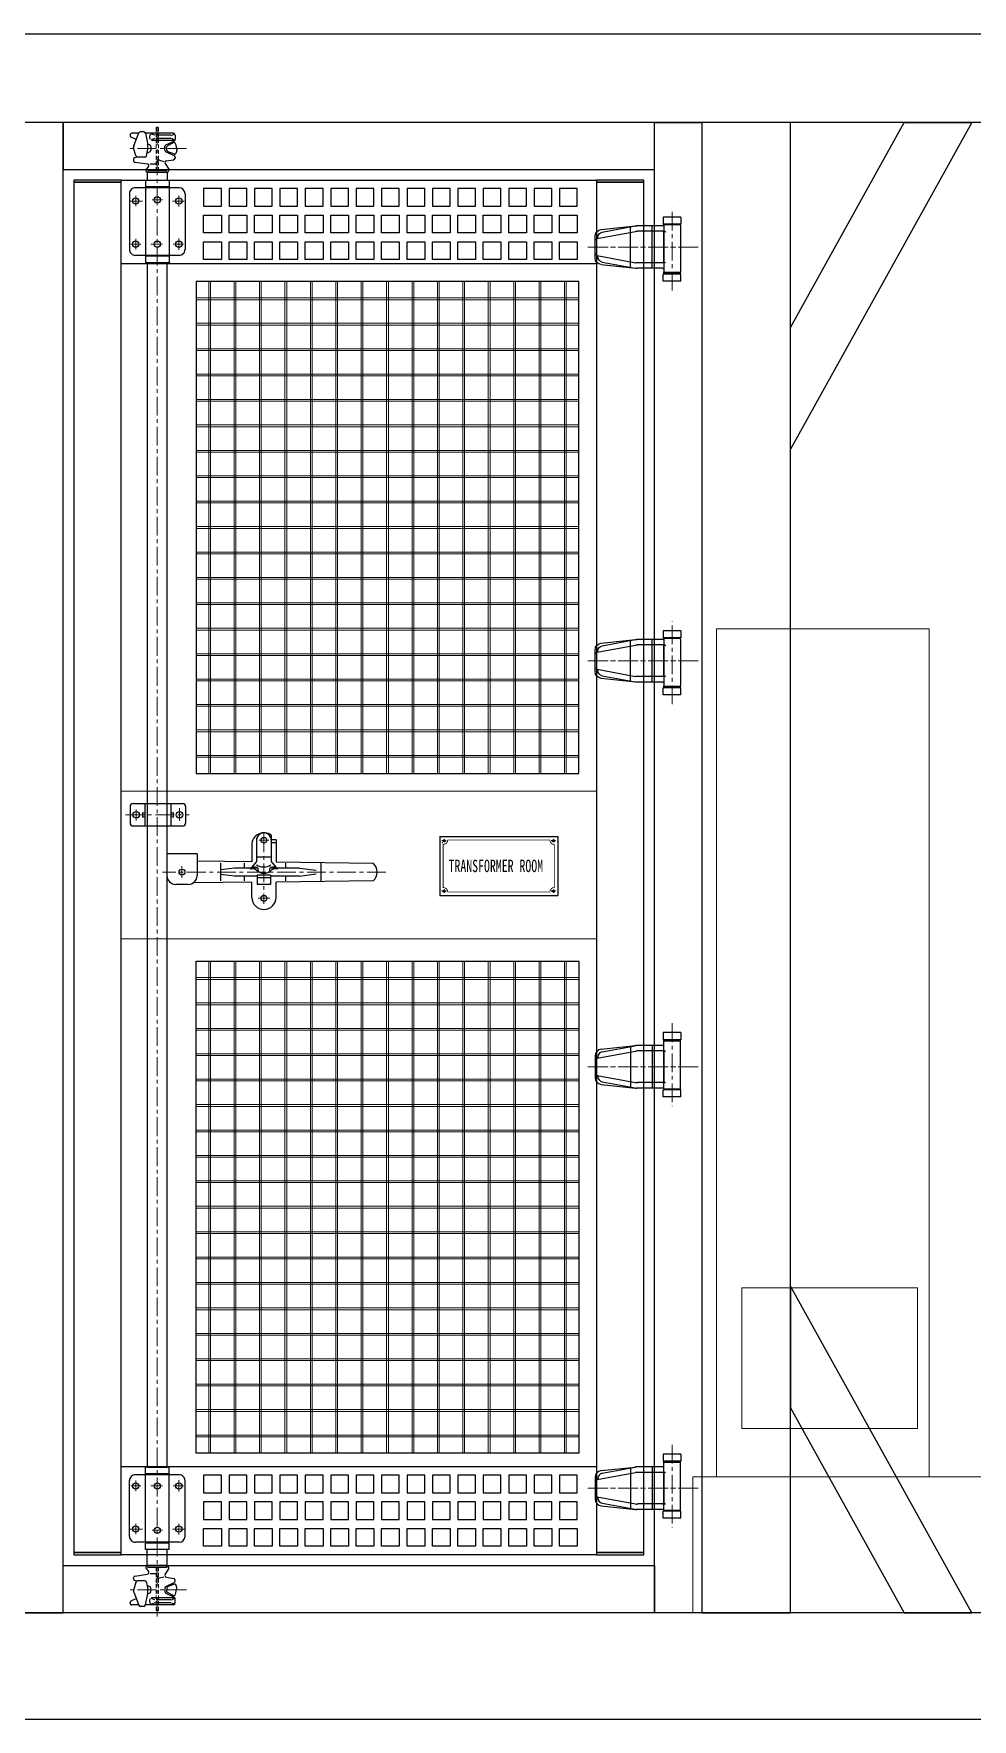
# Model space of a CAD drawing. Header units: millimetres. Extents: x 55614 to 110757, y -66981 to -47484.
# Drawn here: x 76015 to 77603, y -52744 to -49892 of the extents above; entities that cross this region are included whole.
import ezdxf

# ---------------------------------------------------------------- set-up
doc = ezdxf.new("R2010")
doc.units = ezdxf.units.MM
for name, pattern in [('CENTER', [50.8, 31.75, -6.35, 6.35, -6.35]), ('G', [2, 1.25, -0.25, 0.25, -0.25]), ('HIDDEN', [9.525, 6.35, -3.175])]:
    doc.linetypes.add(name, pattern=pattern)
doc.layers.get('0').update_dxf_attribs({"lineweight": 15})
for name, color, linetype in [('01', 7, 'Continuous'), ('03C', 3, 'Continuous'), ('05', 4, 'G')]:
    doc.layers.add(name, color=color, linetype=linetype)
for name, color, linetype, lineweight in [('AM_0', 7, 'Continuous', 30), ('AM_3', 6, 'HIDDEN', 15), ('AM_5', 3, 'Continuous', 15), ('AM_7', 4, 'CENTER', 15), ('THICK', 7, 'Continuous', 0)]:
    doc.layers.add(name, color=color, linetype=linetype, lineweight=lineweight)
doc.styles.add('FSDBHZ', font='TXT.SHX', dxfattribs={"width": 0.707, "bigfont": 'HZFS.SHX'})

# ---------------------------------------------------------------- blocks, each defined once
blk = doc.blocks.new('A$Ce09861e0')
at = {"layer": 'AM_0'}
for p, q in [((29.1, 124.3), (59.1, 124.3)), ((29.1, 124.3), (29.1, 112.3)), ((59.1, 124.3), (59.1, 112.3)), ((29.1, 112.3), (59.1, 112.3)), ((29.1, 111.3), (59.1, 111.3)), ((30.1, 110.3), (30.1, 31.3)), ((56.8, 100.3), (102.7, 100.3)), ((58.1, 110.3), (58.1, 31.3)), ((58.2, 48.2), (58.2, 99)), ((59.6, 109.6), (104.3, 109.6)), ((77.6, 38.1), (77.6, 109.2)), ((170.7, 88), (106.1, 100)), ((164.2, 103.3), (106.2, 109.5)), ((162.3, 99), (106.9, 109.3)), ((114.5, 39.5), (114.5, 107.5)), ((169.9, 88.2), (169.9, 89.9)), ((174.5, 55.3), (174.5, 91.8)), ((170.7, 59.1), (106.1, 47.1)), ((169.9, 57.2), (169.9, 59)), ((29.1, 30.3), (59.1, 30.3)), ((29.1, 29.3), (59.1, 29.3)), ((56.8, 46.8), (102.7, 46.8)), ((59.6, 37.6), (103.6, 37.6)), ((164.2, 43.9), (106.2, 37.7)), ((162.3, 48.2), (106.9, 37.9)), ((29.1, 27.8), (59.1, 27.8)), ((29.1, 15.8), (29.1, 27.8)), ((29.1, 15.8), (59.1, 15.8)), ((59.1, 15.8), (59.1, 27.8))]:
    blk.add_line(p, q, dxfattribs=at)
for centre, radius, start, end in [((31.1, 110.3), 1, 90, 180), ((56.8, 99), 1.38, 90, 180), ((57.1, 110.3), 1, 0, 90), ((59.6, 111), 1.38, 180, 270), ((59.6, 99), 1.38, 90, 180), ((102.7, 81.9), 18.5, 79.4792, 90), ((103.6, 91.1), 18.5, 79.4792, 90), ((104.3, 91.1), 18.5, 83.9115, 90), ((160.7, 89.9), 9.23, 0, 79.4792), ((163, 91.8), 11.5, 0, 83.9115), ((169.9, 83.5), 4.62, 0, 79.4792), ((160.7, 57.2), 9.23, 280.5208, 0), ((169.9, 63.7), 4.62, 280.5208, 0), ((31.1, 31.3), 1, 180, 270), ((56.8, 48.2), 1.38, 180, 270), ((57.1, 31.3), 1, 270, 0), ((59.6, 48.2), 1.38, 180, 270), ((59.6, 36.2), 1.38, 90, 180), ((102.7, 65.3), 18.5, 270, 280.5208), ((103.6, 56), 18.5, 270, 280.5208), ((104.3, 56), 18.5, 270, 276.0885), ((163, 55.3), 11.5, 276.0885, 0)]:
    blk.add_arc(centre, radius, start, end, dxfattribs=at)
at = {"layer": 'AM_7'}
for p, q in [((44.1, 0), (44.1, 140.2)), ((0, 73.6), (189.4, 73.6)), ((2.3, 73.6), (191.7, 73.6))]:
    blk.add_line(p, q, dxfattribs=at)
blk = doc.blocks.new('YU56UI67U56Y54TG')
at = {"layer": '01'}
for p, q in [((14504.3, -10294.9), (14704.3, -10294.9)), ((14504.3, -10294.9), (14504.3, -10394.9)), ((14704.3, -10294.9), (14704.3, -10394.9)), ((14504.3, -10394.9), (14704.3, -10394.9))]:
    blk.add_line(p, q, dxfattribs=at)
at = {"layer": '01', "const_width": 1.5}
for points in [[(14510.3, -10308.4, 0.414214), (14517.8, -10300.9, 0.414214)], [(14690.8, -10300.9, 0.414214), (14698.3, -10308.4, 0.414214)], [(14517.8, -10388.9, 0.414214), (14510.3, -10381.4, 0.414214)], [(14698.3, -10381.4, 0.414214), (14690.8, -10388.9, 0.414214)]]:
    blk.add_lwpolyline(points, format="xyb", dxfattribs=at)
for points in [[(14510.3, -10307.6), (14510.3, -10382.1)], [(14517, -10300.9), (14691.5, -10300.9)], [(14698.3, -10307.6), (14698.3, -10382.1)], [(14517.1, -10388.9), (14691.4, -10388.9)]]:
    blk.add_lwpolyline(points, dxfattribs=at)
at = {"layer": '01'}
for centre in [(14511.8, -10302.4), (14696.8, -10302.4), (14511.8, -10387.4), (14696.8, -10387.4)]:
    blk.add_circle(centre, 1.65, dxfattribs=at)
at = {"layer": '03C', "color": 1}
blk.add_line((14509.5, -10305.2), (14508.6, -10306.3), dxfattribs=at)
at = {"layer": '05'}
for p, q in [((14515.4, -10302.4), (14508.1, -10302.4)), ((14511.8, -10299.4), (14511.8, -10305.4)), ((14700.4, -10302.4), (14693.1, -10302.4)), ((14696.8, -10299.4), (14696.8, -10305.4)), ((14515.4, -10387.4), (14508.1, -10387.4)), ((14511.8, -10384.4), (14511.8, -10390.4)), ((14700.4, -10387.4), (14693.1, -10387.4)), ((14696.8, -10384.4), (14696.8, -10390.4))]:
    blk.add_line(p, q, dxfattribs=at)
at = {"layer": '01', "insert": (14519.3, -10344.9), "char_height": 21, "attachment_point": 4, "style": 'FSDBHZ'}
blk.add_mtext('{\\fSimHei|b0|i0|c134|p49;\\W0.7;TRANSFORMER ROOM}', dxfattribs=at)

msp = doc.modelspace()

# ---------------------------------------------------------------- linework, layer by layer
at = {"lineweight": -3}
for points in [[(76065.371, -50041.855), (75965.371, -50041.855), (75965.371, -52563.855), (76065.371, -52563.855)], [(76065.371, -50121.855), (77065.372, -50121.855), (77065.372, -50041.855), (76065.371, -50041.855)], [(76065.371, -50121.855), (77065.372, -50121.855), (77065.372, -50041.855), (76065.371, -50041.855)], [(77065.372, -52563.855), (76065.371, -52563.855), (76065.371, -52483.855), (77065.372, -52483.855)]]:
    msp.add_lwpolyline(points, close=True, dxfattribs=at)
at = {"color": 5}
for points in [[(77170.352, -52333.855), (77530.352, -52333.855), (77530.352, -50898.855), (77170.352, -50898.855)], [(77510.59, -52014.006), (77213.42, -52014.006), (77213.42, -52252.052), (77510.59, -52252.052)], [(77627.372, -52563.855), (77130.352, -52563.855), (77130.352, -52333.855), (77627.372, -52333.855)]]:
    msp.add_lwpolyline(points, close=True, dxfattribs=at)
at = {"layer": 'AM_0'}
for p, q in [((76178.42, -50063.415), (76178.42, -50064.405)), ((76188.862, -50070.712), (76180.278, -50067.18)), ((76192.9, -50060.415), (76181.42, -50060.415)), ((76184.537, -50081.742), (76193.173, -50059.72)), ((76201.451, -50057.815), (76195.966, -50057.815)), ((76204.395, -50060.238), (76208.213, -50079.709)), ((76251.889, -50060.415), (76204.43, -50060.415)), ((76211.562, -50080.051), (76207.992, -50078.582)), ((76220.434, -50069.078), (76214.054, -50071.204)), ((76252.332, -50072.267), (76214.48, -50072.267)), ((76220.647, -50063.551), (76214.905, -50061.638)), ((76247.229, -50063.551), (76222.348, -50063.551)), ((76247.229, -50069.078), (76222.348, -50069.078)), ((76239.143, -50080.005), (76252.698, -50073.626)), ((76251.066, -50076.307), (76241.824, -50081.463)), ((76248.504, -50063.977), (76252.545, -50061.851)), ((76248.717, -50068.866), (76253.183, -50071.629)), ((76254.421, -50063.378), (76254.421, -50070.911)), ((76255.432, -50078.345), (76257.526, -50088.593)), ((76183.92, -50104.834), (76183.92, -50106.195)), ((76188.298, -50098.64), (76184.384, -50084.941)), ((76185.789, -50102.055), (76188.911, -50100.785)), ((76186.517, -50109.167), (76207.779, -50112.051)), ((76203.391, -50100.816), (76191.183, -50100.816)), ((76206.347, -50098.322), (76208.299, -50086.937)), ((76207.201, -50093.345), (76211.551, -50091.576)), ((76213.42, -50082.825), (76213.42, -50088.797)), ((76224.42, -50108.743), (76224.42, -50109.816)), ((76228.21, -50105.849), (76235.421, -50107.816)), ((76237.421, -50088.912), (76237.421, -50082.719)), ((76239.143, -50091.626), (76252.698, -50098.005)), ((76239.89, -50107.11), (76251.889, -50105.215)), ((76240.303, -50088.662), (76240.256, -50083.912)), ((76253.655, -50095.616), (76242.714, -50091.709)), ((76254.421, -50100.719), (76254.421, -50102.252)), ((76257.406, -50090.001), (76255.557, -50094.748)), ((76205.906, -50121.12), (76209.601, -50117.037)), ((76206.576, -50125.699), (76208.42, -50126.815)), ((76207.371, -50126.815), (76207.371, -50140.115)), ((76241.421, -50126.816), (76207.42, -50126.816)), ((76241.151, -50123.816), (76207.811, -50123.816)), ((76221.42, -50112.816), (76212.189, -50112.816)), ((76237.811, -50111.658), (76243.771, -50121.237)), ((76240.421, -50126.816), (76242.777, -50125.389)), ((76241.371, -50126.815), (76241.371, -50140.115)), ((76177.371, -50162.615), (76177.371, -50256.915)), ((76261.371, -50152.615), (76187.371, -50152.615)), ((76244.371, -50140.115), (76204.371, -50140.115)), ((76204.371, -50140.115), (76204.371, -50151.115)), ((76244.371, -50151.115), (76204.371, -50151.115)), ((76204.371, -50152.615), (76204.371, -50266.915)), ((76207.371, -50151.115), (76207.371, -50152.615)), ((76241.371, -50151.115), (76241.371, -50152.615)), ((76244.371, -50140.115), (76244.371, -50151.115)), ((76244.371, -50152.615), (76244.371, -50266.915)), ((76271.371, -50162.615), (76271.371, -50256.915)), ((76261.371, -50266.915), (76187.371, -50266.915)), ((76244.371, -50268.415), (76204.371, -50268.415)), ((76244.371, -50268.415), (76204.371, -50268.415)), ((76204.371, -50268.415), (76204.371, -50279.415)), ((76244.371, -50279.415), (76204.371, -50279.415)), ((76207.371, -50266.915), (76207.371, -50268.415)), ((76241.371, -50266.915), (76241.371, -50268.415)), ((76244.371, -50268.415), (76244.371, -50279.415)), ((76967.372, -50281.055), (76163.371, -50281.055)), ((76178.371, -51199.36), (76178.371, -51227.36)), ((76183.371, -51194.36), (76267.371, -51194.36)), ((76199.471, -51209.36), (76199.471, -51217.36)), ((76199.471, -51209.36), (76203.471, -51210.432)), ((76199.471, -51217.36), (76203.471, -51216.289)), ((76203.471, -51194.36), (76203.471, -51232.36)), ((76247.271, -51194.36), (76247.271, -51232.36)), ((76247.271, -51210.432), (76251.271, -51209.36)), ((76247.271, -51216.289), (76251.271, -51217.36)), ((76251.271, -51209.36), (76251.271, -51217.36)), ((76272.371, -51199.36), (76272.371, -51227.36)), ((76183.371, -51232.36), (76267.371, -51232.36)), ((76417.315, -51248.107), (76417.315, -51292.273)), ((76384.315, -51260.855), (76384.315, -51293)), ((76392.315, -51252.855), (76392.315, -51292.273)), ((76425.315, -51256.058), (76417.315, -51256.058)), ((76425.315, -51261.058), (76417.315, -51261.058)), ((76425.315, -51256.058), (76425.315, -51293.546)), ((76291.715, -51279.355), (76240.715, -51279.355)), ((76291.715, -51279.355), (76291.715, -51316.355)), ((76384.315, -51293), (76291.715, -51291.767)), ((76331.215, -51295.355), (76331.215, -51325.355)), ((76355.237, -51303.579), (76331.382, -51306.37)), ((76392.315, -51303.579), (76355.237, -51303.579)), ((76371.215, -51295.355), (76371.215, -51303.579)), ((76392.315, -51292.273), (76381.784, -51305.401)), ((76416.215, -51285.355), (76393.415, -51285.355)), ((76417.315, -51292.273), (76427.846, -51305.401)), ((76464.869, -51303.579), (76417.315, -51303.579)), ((76589.477, -51295.731), (76425.315, -51293.546)), ((76441.215, -51295.355), (76441.215, -51303.579)), ((76464.869, -51303.579), (76493.292, -51307.132)), ((76501.215, -51295.355), (76501.215, -51325.355)), ((76276.715, -51331.355), (76255.715, -51331.355)), ((76384.315, -51327.624), (76285.206, -51328.72)), ((76355.237, -51317.132), (76331.382, -51314.34)), ((76393.415, -51317.132), (76355.237, -51317.132)), ((76371.215, -51317.132), (76371.215, -51325.355)), ((76384.315, -51353.255), (76384.315, -51327.624)), ((76416.215, -51315.355), (76393.415, -51315.355)), ((76393.415, -51315.355), (76393.415, -51331.646)), ((76416.215, -51320.355), (76393.415, -51320.355)), ((76416.215, -51331.646), (76393.415, -51331.646)), ((76416.215, -51315.355), (76416.215, -51331.646)), ((76464.869, -51317.132), (76416.215, -51317.132)), ((76589.444, -51325.355), (76425.315, -51327.171)), ((76425.315, -51353.255), (76425.315, -51327.171)), ((76441.215, -51317.132), (76441.215, -51325.355)), ((76464.869, -51317.132), (76493.292, -51313.579)), ((76261.371, -52330.015), (76187.371, -52330.015)), ((76244.371, -52317.515), (76204.371, -52317.515)), ((76204.371, -52328.515), (76204.371, -52317.515)), ((76244.371, -52328.515), (76204.371, -52328.515)), ((76204.371, -52444.315), (76204.371, -52330.015)), ((76207.371, -52330.015), (76207.371, -52328.515)), ((76241.371, -52330.015), (76241.371, -52328.515)), ((76244.371, -52328.515), (76244.371, -52317.515)), ((76244.371, -52444.315), (76244.371, -52330.015)), ((76177.371, -52434.315), (76177.371, -52340.015)), ((76271.371, -52434.315), (76271.371, -52340.015)), ((76261.371, -52444.315), (76187.371, -52444.315)), ((76244.371, -52445.815), (76204.371, -52445.815)), ((76204.371, -52456.815), (76204.371, -52445.815)), ((76207.371, -52445.815), (76207.371, -52444.315)), ((76241.371, -52445.815), (76241.371, -52444.315)), ((76244.371, -52456.815), (76244.371, -52445.815)), ((76244.371, -52456.815), (76204.371, -52456.815)), ((76207.371, -52483.815), (76207.371, -52456.815)), ((76241.371, -52483.815), (76241.371, -52456.815)), ((76183.92, -52505.797), (76183.92, -52504.436)), ((76186.517, -52501.463), (76207.779, -52498.58)), ((76205.906, -52489.511), (76209.601, -52493.594)), ((76206.576, -52484.932), (76208.42, -52483.815)), ((76241.421, -52483.815), (76207.42, -52483.815)), ((76241.151, -52486.815), (76207.811, -52486.815)), ((76221.42, -52497.815), (76212.189, -52497.815)), ((76224.42, -52501.887), (76224.42, -52500.815)), ((76228.21, -52504.781), (76235.421, -52502.815)), ((76237.811, -52498.973), (76243.771, -52489.393)), ((76239.89, -52503.521), (76251.889, -52505.415)), ((76240.421, -52483.815), (76242.777, -52485.242)), ((76188.298, -52511.991), (76184.384, -52525.69)), ((76184.537, -52528.889), (76193.173, -52550.911)), ((76185.789, -52508.575), (76188.911, -52509.845)), ((76203.391, -52509.815), (76191.183, -52509.815)), ((76204.395, -52550.393), (76208.213, -52530.921)), ((76206.347, -52512.308), (76208.299, -52523.693)), ((76207.201, -52517.285), (76211.551, -52519.055)), ((76211.562, -52530.58), (76207.992, -52532.049)), ((76213.42, -52527.806), (76213.42, -52521.834)), ((76237.421, -52521.719), (76237.421, -52527.911)), ((76239.143, -52519.005), (76252.698, -52512.626)), ((76239.143, -52530.626), (76252.698, -52537.005)), ((76240.303, -52521.969), (76240.256, -52526.719)), ((76251.066, -52534.324), (76241.824, -52529.168)), ((76253.655, -52515.014), (76242.714, -52518.922)), ((76254.421, -52509.911), (76254.421, -52508.378)), ((76255.432, -52532.286), (76257.526, -52522.037)), ((76257.406, -52520.629), (76255.557, -52515.882)), ((76178.42, -52547.215), (76178.42, -52546.225)), ((76188.862, -52539.919), (76180.278, -52543.451)), ((76192.9, -52550.216), (76181.42, -52550.216)), ((76201.451, -52552.816), (76195.966, -52552.816)), ((76251.889, -52550.216), (76204.43, -52550.216)), ((76220.434, -52541.552), (76214.054, -52539.426)), ((76252.332, -52538.364), (76214.48, -52538.364)), ((76220.647, -52547.079), (76214.905, -52548.992)), ((76247.229, -52541.552), (76222.348, -52541.552)), ((76247.229, -52547.079), (76222.348, -52547.079)), ((76248.504, -52546.654), (76252.545, -52548.78)), ((76248.717, -52541.765), (76253.183, -52539.001)), ((76254.421, -52547.252), (76254.421, -52539.719))]:
    msp.add_line(p, q, dxfattribs=at)
for points in [[(77295.372, -50041.855), (77145.372, -50041.855), (77145.372, -52563.855), (77295.372, -52563.855)], [(76083.371, -50142.855), (76163.371, -50142.855), (76163.371, -50139.855), (76083.371, -50139.855)], [(76083.371, -50142.855), (76163.371, -50142.855), (76163.371, -50139.855), (76083.371, -50139.855)], [(76083.371, -52461.855), (76163.371, -52461.855), (76163.371, -50142.855), (76083.371, -50142.855)], [(76163.371, -50139.855), (76967.372, -50139.855), (76967.372, -50281.055), (76163.371, -50281.055)], [(76967.372, -50142.855), (77047.372, -50142.855), (77047.372, -50139.855), (76967.372, -50139.855)], [(76967.372, -52461.855), (77047.372, -52461.855), (77047.372, -50142.855), (76967.372, -50142.855)], [(76241.371, -50279.415), (76207.371, -50279.415), (76207.371, -52317.515), (76241.371, -52317.515)], [(76937.372, -50310.855), (76290.371, -50310.855), (76290.371, -51143.855), (76937.372, -51143.855)], [(76937.372, -52293.855), (76290.371, -52293.855), (76290.371, -51460.855), (76937.372, -51460.855)], [(76163.371, -52315.855), (76967.372, -52315.855), (76967.372, -52465.855), (76163.371, -52465.855)], [(76083.371, -52465.855), (76163.371, -52465.855), (76163.371, -52461.855), (76083.371, -52461.855)], [(76083.371, -52465.855), (76163.371, -52465.855), (76163.371, -52461.855), (76083.371, -52461.855)], [(76967.372, -52465.855), (77047.372, -52465.855), (77047.372, -52461.855), (76967.372, -52461.855)]]:
    msp.add_lwpolyline(points, close=True, dxfattribs=at)
for centre, radius in [((76187.871, -50174.915), 5.25), ((76224.371, -50172.915), 5.25), ((76260.871, -50174.915), 5.25), ((76187.871, -50247.915), 5.25), ((76224.371, -50247.915), 5.25), ((76260.871, -50247.915), 5.25), ((76188.871, -51213.36), 5.5), ((76261.871, -51213.36), 5.5), ((76404.815, -51256.355), 5), ((76266.215, -51310.355), 5), ((76404.815, -51354.755), 5), ((76187.871, -52349.015), 5.25), ((76224.371, -52349.015), 5.25), ((76260.871, -52349.015), 5.25), ((76187.871, -52422.015), 5.25), ((76224.371, -52424.015), 5.25), ((76260.871, -52422.015), 5.25)]:
    msp.add_circle(centre, radius, dxfattribs=at)
for centre, radius, start, end in [((76181.42, -50063.415), 3, 89.99992, 180), ((76181.42, -50064.405), 3, 180, 247.6365), ((76195.966, -50060.815), 3, 89.99992, 158.58707), ((76201.451, -50060.815), 3, 11.0935, 89.99992), ((76188.587, -50083.558), 20, 350.2726, 11.0936), ((76217.882, -50066.527), 6.805, 137.864454, 214.342187), ((76210.42, -50082.825), 3, 359.9998, 67.6361), ((76240.421, -50082.719), 3, 115.20116, 180), ((76252.492, -50078.946), 3, 11.5506, 118.39315), ((76251.421, -50063.378), 3, 359.9998, 81.02744), ((76251.421, -50070.911), 3, 295.2012, 359.9999), ((76186.92, -50104.834), 3, 112.1353, 180), ((76186.92, -50106.195), 3, 180, 262.2783), ((76189.192, -50083.567), 5, 158.586908, 195.945465), ((76191.183, -50097.815), 3, 195.9456, 270.0001), ((76203.391, -50097.815), 3, 270.0001, 350.2724), ((76210.42, -50088.797), 3, 292.1356, 359.9999), ((76227.42, -50108.743), 3, 74.7448, 180), ((76240.358, -50110.073), 3, 98.9726, 211.8864), ((76240.421, -50088.912), 3, 180, 244.799), ((76243.25, -50084.102), 3, 118.39315, 176.367037), ((76243.596, -50088.533), 3.295, 182.233027, 254.480837), ((76251.421, -50102.252), 3, 278.9725, 359.9999), ((76251.421, -50100.719), 3, 359.9998, 64.7987), ((76254.16, -50094.204), 1.5, 250.345412, 338.717704), ((76255.077, -50089.094), 2.5, 338.717704, 11.550977), ((76208.13, -50123.133), 3, 137.8583, 238.8012), ((76207.376, -50115.024), 3, 317.8582, 82.2781), ((76221.42, -50109.816), 3, 270.0001, 359.9999), ((76241.223, -50122.822), 3, 301.1987, 31.8863), ((76187.371, -50162.615), 10, 89.9998, 180), ((76261.371, -50162.615), 10, 0.0001, 89.9999), ((76187.371, -50256.915), 10, 180, 270.00008), ((76261.371, -50256.915), 10, 269.99998, 0.0002), ((76183.371, -51199.36), 5, 90.00008, 180.0001), ((76267.371, -51199.36), 5, 0, 90.00008), ((76183.371, -51227.36), 5, 180.0001, 269.9999), ((76267.371, -51227.36), 5, 269.9999, 0), ((76404.815, -51264.355), 20.5, 52.428, 180), ((76404.815, -51256.355), 12.5, 359.9998, 180), ((76385.237, -51316.147), 11.287, 51.165186, 107.812645), ((76387.767, -51312.927), 11.287, 51.165186, 107.812645), ((76404.815, -51294.23), 18.125, 226.3972, 313.6029), ((76404.557, -51280.401), 21.288, 235.62456, 304.37544), ((76402.156, -51305.863), 7.512, 166.699891, 205.663234), ((76407.474, -51305.863), 7.512, 334.336766, 13.300109), ((76421.863, -51312.927), 11.287, 72.187355, 128.834814), ((76424.393, -51316.147), 11.287, 72.187355, 128.834814), ((76576.215, -51310.355), 20, 311.4097, 48.5903), ((76255.715, -51316.355), 15, 180, 270.0001), ((76276.715, -51316.355), 15, 270, 359.9999), ((76404.815, -51353.255), 20.5, 180, 359.9999), ((76187.371, -52340.015), 10, 89.99992, 180), ((76261.371, -52340.015), 10, 359.9998, 90.00002), ((76187.371, -52434.315), 10, 180, 270.0002), ((76261.371, -52434.315), 10, 270.0001, 359.9999), ((76186.92, -52504.436), 3, 97.7217, 180), ((76208.13, -52487.498), 3, 121.1988, 222.1417), ((76207.376, -52495.607), 3, 277.7219, 42.1418), ((76221.42, -52500.815), 3, 0.0001, 89.9999), ((76227.42, -52501.887), 3, 180, 285.2552), ((76240.358, -52500.557), 3, 148.1136, 261.0274), ((76241.223, -52487.808), 3, 328.1137, 58.8013), ((76186.92, -52505.797), 3, 180, 247.8647), ((76189.192, -52527.063), 5, 164.054535, 201.413092), ((76191.183, -52512.815), 3, 89.9999, 164.0544), ((76203.391, -52512.815), 3, 9.7276, 89.9999), ((76188.587, -52527.073), 20, 348.9064, 9.7274), ((76210.42, -52521.834), 3, 0.0001, 67.8644), ((76210.42, -52527.806), 3, 292.3639, 0.0002), ((76240.421, -52521.719), 3, 115.201, 180), ((76240.421, -52527.911), 3, 180, 244.79884), ((76243.25, -52526.529), 3, 183.632963, 241.60685), ((76243.596, -52522.097), 3.295, 105.519163, 177.766973), ((76252.492, -52531.685), 3, 241.60685, 348.4494), ((76251.421, -52508.378), 3, 0.0001, 81.0275), ((76251.421, -52509.911), 3, 295.2013, 0.0002), ((76254.16, -52516.427), 1.5, 21.282296, 109.654588), ((76255.077, -52521.537), 2.5, 348.449023, 21.282296), ((76181.42, -52546.225), 3, 112.3635, 180), ((76181.42, -52547.215), 3, 180, 270.00008), ((76195.966, -52549.816), 3, 201.41293, 270.00008), ((76201.451, -52549.816), 3, 270.00008, 348.9065), ((76217.882, -52544.103), 6.805, 145.657813, 222.135546), ((76251.421, -52547.252), 3, 278.97256, 0.0002), ((76251.421, -52539.719), 3, 0.0001, 64.7988)]:
    msp.add_arc(centre, radius, start, end, dxfattribs=at)
for p in [(76224.42, -50126.816), (76207.371, -50279.415), (76207.371, -52317.515), (76224.42, -52483.815)]:
    msp.add_point(p, dxfattribs=at)
at = {"layer": 'AM_3'}
for p, q in [((76226.371, -50050.815), (76222.371, -50050.815)), ((76226.371, -50050.815), (76226.371, -50125.578)), ((76222.371, -52559.815), (76222.371, -52484.706)), ((76226.371, -52559.815), (76226.371, -52485.052)), ((76226.371, -52559.815), (76222.371, -52559.815))]:
    msp.add_line(p, q, dxfattribs=at)
msp.add_lwpolyline([(76222.371, -50050.815), (76222.371, -50125.924)], dxfattribs=at)
at = {"layer": 'AM_7'}
for p, q in [((76224.371, -52569.815), (76224.371, -50040.815)), ((76273.578, -50085.815), (76175.811, -50085.815)), ((76187.871, -50166.369), (76187.871, -50183.689)), ((76260.871, -50165.702), (76260.871, -50184.022)), ((76199.389, -50174.915), (76177.371, -50174.915)), ((76233.364, -50172.915), (76215.711, -50172.915)), ((76269.671, -50174.915), (76250.352, -50174.915)), ((76196.725, -50247.915), (76179.404, -50247.915)), ((76187.871, -50238.982), (76187.871, -50256.969)), ((76233.364, -50247.915), (76213.712, -50247.915)), ((76269.005, -50247.915), (76251.351, -50247.915)), ((76260.871, -50238.316), (76260.871, -50257.635)), ((76170.371, -51213.36), (76278.371, -51213.36)), ((76188.871, -51204.36), (76188.871, -51223.36)), ((76261.871, -51202.11), (76261.871, -51223.86)), ((76404.812, -51245.105), (76404.812, -51363.919)), ((76404.815, -51245.105), (76404.815, -51363.919)), ((76396.712, -51256.355), (76412.962, -51256.355)), ((76396.715, -51256.355), (76412.965, -51256.355)), ((76266.212, -51300.355), (76266.212, -51320.355)), ((76266.215, -51300.355), (76266.215, -51320.355)), ((76611.219, -51310.355), (76233.441, -51310.355)), ((76414.812, -51354.755), (76394.812, -51354.755)), ((76414.815, -51354.755), (76394.815, -51354.755)), ((76196.725, -52349.015), (76179.404, -52349.015)), ((76187.871, -52357.948), (76187.871, -52339.961)), ((76233.364, -52349.015), (76213.712, -52349.015)), ((76269.005, -52349.015), (76251.351, -52349.015)), ((76260.871, -52358.614), (76260.871, -52339.295)), ((76187.871, -52430.561), (76187.871, -52413.241)), ((76260.871, -52431.228), (76260.871, -52412.908)), ((76199.389, -52422.015), (76177.371, -52422.015)), ((76233.364, -52424.015), (76215.711, -52424.015)), ((76269.671, -52422.015), (76250.352, -52422.015)), ((76273.578, -52524.815), (76175.811, -52524.815))]:
    msp.add_line(p, q, dxfattribs=at)
at = {"layer": 'THICK', "color": 0}
for p, q in [((76311.372, -50310.855), (76311.372, -51143.855)), ((76314.372, -50310.855), (76314.372, -51143.855)), ((76354.372, -50310.855), (76354.372, -51143.855)), ((76357.372, -50310.855), (76357.372, -51143.855)), ((76397.372, -50310.855), (76397.372, -51143.855)), ((76400.372, -50310.855), (76400.372, -51143.855)), ((76440.372, -50310.855), (76440.372, -51143.855)), ((76443.372, -50310.855), (76443.372, -51143.855)), ((76483.372, -50310.855), (76483.372, -51143.855)), ((76486.372, -50310.855), (76486.372, -51143.855)), ((76526.372, -50310.855), (76526.372, -51143.855)), ((76529.372, -50310.855), (76529.372, -51143.855)), ((76569.372, -50310.855), (76569.372, -51143.855)), ((76572.372, -50310.855), (76572.372, -51143.855)), ((76612.372, -50310.855), (76612.372, -51143.855)), ((76615.372, -50310.855), (76615.372, -51143.855)), ((76655.372, -50310.855), (76655.372, -51143.855)), ((76658.372, -50310.855), (76658.372, -51143.855)), ((76698.372, -50310.855), (76698.372, -51143.855)), ((76701.372, -50310.855), (76701.372, -51143.855)), ((76741.372, -50310.855), (76741.372, -51143.855)), ((76744.372, -50310.855), (76744.372, -51143.855)), ((76784.372, -50310.855), (76784.372, -51143.855)), ((76787.372, -50310.855), (76787.372, -51143.855)), ((76827.372, -50310.855), (76827.372, -51143.855)), ((76830.372, -50310.855), (76830.372, -51143.855)), ((76870.372, -50310.855), (76870.372, -51143.855)), ((76873.372, -50310.855), (76873.372, -51143.855)), ((76913.372, -50310.855), (76913.372, -51143.855)), ((76916.372, -50310.855), (76916.372, -51143.855)), ((76937.372, -50338.855), (76290.371, -50338.855)), ((76937.372, -50341.855), (76290.371, -50341.855)), ((76937.372, -50381.855), (76290.371, -50381.855)), ((76937.372, -50384.855), (76290.371, -50384.855)), ((76937.372, -50424.855), (76290.371, -50424.855)), ((76937.372, -50427.855), (76290.371, -50427.855)), ((76937.372, -50467.855), (76290.371, -50467.855)), ((76937.372, -50470.855), (76290.371, -50470.855)), ((76937.372, -50510.855), (76290.371, -50510.855)), ((76937.372, -50513.855), (76290.371, -50513.855)), ((76937.372, -50553.855), (76290.371, -50553.855)), ((76937.372, -50556.855), (76290.371, -50556.855)), ((76937.372, -50596.855), (76290.371, -50596.855)), ((76937.372, -50599.855), (76290.371, -50599.855)), ((76937.372, -50639.855), (76290.371, -50639.855)), ((76937.372, -50642.855), (76290.371, -50642.855)), ((76937.372, -50682.855), (76290.371, -50682.855)), ((76937.372, -50685.855), (76290.371, -50685.855)), ((76937.372, -50725.855), (76290.371, -50725.855)), ((76937.372, -50728.855), (76290.371, -50728.855)), ((76937.372, -50768.855), (76290.371, -50768.855)), ((76937.372, -50771.855), (76290.371, -50771.855)), ((76937.372, -50811.855), (76290.371, -50811.855)), ((76937.372, -50814.855), (76290.371, -50814.855)), ((76937.372, -50854.855), (76290.371, -50854.855)), ((76937.372, -50857.855), (76290.371, -50857.855)), ((76937.372, -50897.855), (76290.371, -50897.855)), ((76937.372, -50900.855), (76290.371, -50900.855)), ((76937.372, -50940.855), (76290.371, -50940.855)), ((76937.372, -50943.855), (76290.371, -50943.855)), ((76937.372, -50983.855), (76290.371, -50983.855)), ((76937.372, -50986.855), (76290.371, -50986.855)), ((76937.372, -51026.855), (76290.371, -51026.855)), ((76937.372, -51029.855), (76290.371, -51029.855)), ((76937.372, -51069.855), (76290.371, -51069.855)), ((76937.372, -51072.855), (76290.371, -51072.855)), ((76937.372, -51112.855), (76290.371, -51112.855)), ((76937.372, -51115.855), (76290.371, -51115.855)), ((76163.371, -51173.355), (76967.372, -51173.355)), ((76163.371, -51423.355), (76967.372, -51423.355)), ((76311.372, -52293.855), (76311.372, -51460.855)), ((76314.372, -52293.855), (76314.372, -51460.855)), ((76354.372, -52293.855), (76354.372, -51460.855)), ((76357.372, -52293.855), (76357.372, -51460.855)), ((76397.372, -52293.855), (76397.372, -51460.855)), ((76400.372, -52293.855), (76400.372, -51460.855)), ((76440.372, -52293.855), (76440.372, -51460.855)), ((76443.372, -52293.855), (76443.372, -51460.855)), ((76483.372, -52293.855), (76483.372, -51460.855)), ((76486.372, -52293.855), (76486.372, -51460.855)), ((76526.372, -52293.855), (76526.372, -51460.855)), ((76529.372, -52293.855), (76529.372, -51460.855)), ((76569.372, -52293.855), (76569.372, -51460.855)), ((76572.372, -52293.855), (76572.372, -51460.855)), ((76612.372, -52293.855), (76612.372, -51460.855)), ((76615.372, -52293.855), (76615.372, -51460.855)), ((76655.372, -52293.855), (76655.372, -51460.855)), ((76658.372, -52293.855), (76658.372, -51460.855)), ((76698.372, -52293.855), (76698.372, -51460.855)), ((76701.372, -52293.855), (76701.372, -51460.855)), ((76741.372, -52293.855), (76741.372, -51460.855)), ((76744.372, -52293.855), (76744.372, -51460.855)), ((76784.372, -52293.855), (76784.372, -51460.855)), ((76787.372, -52293.855), (76787.372, -51460.855)), ((76827.372, -52293.855), (76827.372, -51460.855)), ((76830.372, -52293.855), (76830.372, -51460.855)), ((76870.372, -52293.855), (76870.372, -51460.855)), ((76873.372, -52293.855), (76873.372, -51460.855)), ((76913.372, -52293.855), (76913.372, -51460.855)), ((76916.372, -52293.855), (76916.372, -51460.855)), ((76937.372, -51488.855), (76290.371, -51488.855)), ((76937.372, -51491.855), (76290.371, -51491.855)), ((76937.372, -51531.855), (76290.371, -51531.855)), ((76937.372, -51534.855), (76290.371, -51534.855)), ((76937.372, -51574.855), (76290.371, -51574.855)), ((76937.372, -51577.855), (76290.371, -51577.855)), ((76937.372, -51617.855), (76290.371, -51617.855)), ((76937.372, -51620.855), (76290.371, -51620.855)), ((76937.372, -51660.855), (76290.371, -51660.855)), ((76937.372, -51663.855), (76290.371, -51663.855)), ((76937.372, -51703.855), (76290.371, -51703.855)), ((76937.372, -51706.855), (76290.371, -51706.855)), ((76937.372, -51746.855), (76290.371, -51746.855)), ((76937.372, -51749.855), (76290.371, -51749.855)), ((76937.372, -51789.855), (76290.371, -51789.855)), ((76937.372, -51792.855), (76290.371, -51792.855)), ((76937.372, -51832.855), (76290.371, -51832.855)), ((76937.372, -51835.855), (76290.371, -51835.855)), ((76937.372, -51875.855), (76290.371, -51875.855)), ((76937.372, -51878.855), (76290.371, -51878.855)), ((76937.372, -51918.855), (76290.371, -51918.855)), ((76937.372, -51921.855), (76290.371, -51921.855)), ((76937.372, -51961.855), (76290.371, -51961.855)), ((76937.372, -51964.855), (76290.371, -51964.855)), ((76937.372, -52004.855), (76290.371, -52004.855)), ((76937.372, -52007.855), (76290.371, -52007.855)), ((76937.372, -52047.855), (76290.371, -52047.855)), ((76937.372, -52050.855), (76290.371, -52050.855)), ((76937.372, -52090.855), (76290.371, -52090.855)), ((76937.372, -52093.855), (76290.371, -52093.855)), ((76937.372, -52133.855), (76290.371, -52133.855)), ((76937.372, -52136.855), (76290.371, -52136.855)), ((76937.372, -52176.855), (76290.371, -52176.855)), ((76937.372, -52179.855), (76290.371, -52179.855)), ((76937.372, -52219.855), (76290.371, -52219.855)), ((76937.372, -52222.855), (76290.371, -52222.855)), ((76937.372, -52262.855), (76290.371, -52262.855)), ((76937.372, -52265.855), (76290.371, -52265.855))]:
    msp.add_line(p, q, dxfattribs=at)
at = {"layer": 'THICK', "lineweight": -3}
for points in [[(73855.372, -50041.855), (73855.372, -49978.855), (73816.372, -49978.855), (73816.372, -49891.855), (79518.372, -49891.855), (79518.372, -49978.855), (79542.372, -49978.855), (79542.372, -50041.855)], [(77145.372, -52563.855), (77065.372, -52563.855), (77065.372, -50041.855), (77145.372, -50041.855)], [(77488.174, -50041.855), (77602.57, -50041.855), (77295.372, -50594.811), (77295.372, -50388.899)], [(76332.872, -50153.855), (76302.872, -50153.855), (76302.872, -50183.855), (76332.872, -50183.855)], [(76375.872, -50153.855), (76345.872, -50153.855), (76345.872, -50183.855), (76375.872, -50183.855)], [(76418.872, -50153.855), (76388.872, -50153.855), (76388.872, -50183.855), (76418.872, -50183.855)], [(76461.872, -50153.855), (76431.872, -50153.855), (76431.872, -50183.855), (76461.872, -50183.855)], [(76504.872, -50153.855), (76474.872, -50153.855), (76474.872, -50183.855), (76504.872, -50183.855)], [(76547.872, -50153.855), (76517.872, -50153.855), (76517.872, -50183.855), (76547.872, -50183.855)], [(76590.872, -50153.855), (76560.872, -50153.855), (76560.872, -50183.855), (76590.872, -50183.855)], [(76633.872, -50153.855), (76603.872, -50153.855), (76603.872, -50183.855), (76633.872, -50183.855)], [(76676.872, -50153.855), (76646.872, -50153.855), (76646.872, -50183.855), (76676.872, -50183.855)], [(76719.872, -50153.855), (76689.872, -50153.855), (76689.872, -50183.855), (76719.872, -50183.855)], [(76762.872, -50153.855), (76732.872, -50153.855), (76732.872, -50183.855), (76762.872, -50183.855)], [(76805.872, -50153.855), (76775.872, -50153.855), (76775.872, -50183.855), (76805.872, -50183.855)], [(76848.872, -50153.855), (76818.872, -50153.855), (76818.872, -50183.855), (76848.872, -50183.855)], [(76891.872, -50153.855), (76861.872, -50153.855), (76861.872, -50183.855), (76891.872, -50183.855)], [(76934.872, -50153.855), (76904.872, -50153.855), (76904.872, -50183.855), (76934.872, -50183.855)], [(76332.872, -50228.855), (76302.872, -50228.855), (76302.872, -50198.855), (76332.872, -50198.855)], [(76375.872, -50228.855), (76345.872, -50228.855), (76345.872, -50198.855), (76375.872, -50198.855)], [(76418.872, -50228.855), (76388.872, -50228.855), (76388.872, -50198.855), (76418.872, -50198.855)], [(76461.872, -50228.855), (76431.872, -50228.855), (76431.872, -50198.855), (76461.872, -50198.855)], [(76504.872, -50228.855), (76474.872, -50228.855), (76474.872, -50198.855), (76504.872, -50198.855)], [(76547.872, -50228.855), (76517.872, -50228.855), (76517.872, -50198.855), (76547.872, -50198.855)], [(76590.872, -50228.855), (76560.872, -50228.855), (76560.872, -50198.855), (76590.872, -50198.855)], [(76633.872, -50228.855), (76603.872, -50228.855), (76603.872, -50198.855), (76633.872, -50198.855)], [(76676.872, -50228.855), (76646.872, -50228.855), (76646.872, -50198.855), (76676.872, -50198.855)], [(76719.872, -50228.855), (76689.872, -50228.855), (76689.872, -50198.855), (76719.872, -50198.855)], [(76762.872, -50228.855), (76732.872, -50228.855), (76732.872, -50198.855), (76762.872, -50198.855)], [(76805.872, -50228.855), (76775.872, -50228.855), (76775.872, -50198.855), (76805.872, -50198.855)], [(76848.872, -50228.855), (76818.872, -50228.855), (76818.872, -50198.855), (76848.872, -50198.855)], [(76891.872, -50228.855), (76861.872, -50228.855), (76861.872, -50198.855), (76891.872, -50198.855)], [(76934.872, -50228.855), (76904.872, -50228.855), (76904.872, -50198.855), (76934.872, -50198.855)], [(76332.872, -50273.855), (76302.872, -50273.855), (76302.872, -50243.855), (76332.872, -50243.855)], [(76375.872, -50273.855), (76345.872, -50273.855), (76345.872, -50243.855), (76375.872, -50243.855)], [(76418.872, -50273.855), (76388.872, -50273.855), (76388.872, -50243.855), (76418.872, -50243.855)], [(76461.872, -50273.855), (76431.872, -50273.855), (76431.872, -50243.855), (76461.872, -50243.855)], [(76504.872, -50273.855), (76474.872, -50273.855), (76474.872, -50243.855), (76504.872, -50243.855)], [(76547.872, -50273.855), (76517.872, -50273.855), (76517.872, -50243.855), (76547.872, -50243.855)], [(76590.872, -50273.855), (76560.872, -50273.855), (76560.872, -50243.855), (76590.872, -50243.855)], [(76633.872, -50273.855), (76603.872, -50273.855), (76603.872, -50243.855), (76633.872, -50243.855)], [(76676.872, -50273.855), (76646.872, -50273.855), (76646.872, -50243.855), (76676.872, -50243.855)], [(76719.872, -50273.855), (76689.872, -50273.855), (76689.872, -50243.855), (76719.872, -50243.855)], [(76762.872, -50273.855), (76732.872, -50273.855), (76732.872, -50243.855), (76762.872, -50243.855)], [(76805.872, -50273.855), (76775.872, -50273.855), (76775.872, -50243.855), (76805.872, -50243.855)], [(76848.872, -50273.855), (76818.872, -50273.855), (76818.872, -50243.855), (76848.872, -50243.855)], [(76891.872, -50273.855), (76861.872, -50273.855), (76861.872, -50243.855), (76891.872, -50243.855)], [(76934.872, -50273.855), (76904.872, -50273.855), (76904.872, -50243.855), (76934.872, -50243.855)], [(77488.174, -52563.855), (77602.57, -52563.855), (77295.372, -52010.899), (77295.372, -52216.811)], [(76332.872, -52330.855), (76302.872, -52330.855), (76302.872, -52360.855), (76332.872, -52360.855)], [(76375.872, -52330.855), (76345.872, -52330.855), (76345.872, -52360.855), (76375.872, -52360.855)], [(76418.872, -52330.855), (76388.872, -52330.855), (76388.872, -52360.855), (76418.872, -52360.855)], [(76461.872, -52330.855), (76431.872, -52330.855), (76431.872, -52360.855), (76461.872, -52360.855)], [(76504.872, -52330.855), (76474.872, -52330.855), (76474.872, -52360.855), (76504.872, -52360.855)], [(76547.872, -52330.855), (76517.872, -52330.855), (76517.872, -52360.855), (76547.872, -52360.855)], [(76590.872, -52330.855), (76560.872, -52330.855), (76560.872, -52360.855), (76590.872, -52360.855)], [(76633.872, -52330.855), (76603.872, -52330.855), (76603.872, -52360.855), (76633.872, -52360.855)], [(76676.872, -52330.855), (76646.872, -52330.855), (76646.872, -52360.855), (76676.872, -52360.855)], [(76719.872, -52330.855), (76689.872, -52330.855), (76689.872, -52360.855), (76719.872, -52360.855)], [(76762.872, -52330.855), (76732.872, -52330.855), (76732.872, -52360.855), (76762.872, -52360.855)], [(76805.872, -52330.855), (76775.872, -52330.855), (76775.872, -52360.855), (76805.872, -52360.855)], [(76848.872, -52330.855), (76818.872, -52330.855), (76818.872, -52360.855), (76848.872, -52360.855)], [(76891.872, -52330.855), (76861.872, -52330.855), (76861.872, -52360.855), (76891.872, -52360.855)], [(76934.872, -52330.855), (76904.872, -52330.855), (76904.872, -52360.855), (76934.872, -52360.855)], [(76332.872, -52375.855), (76302.872, -52375.855), (76302.872, -52405.855), (76332.872, -52405.855)], [(76375.872, -52375.855), (76345.872, -52375.855), (76345.872, -52405.855), (76375.872, -52405.855)], [(76418.872, -52375.855), (76388.872, -52375.855), (76388.872, -52405.855), (76418.872, -52405.855)], [(76461.872, -52375.855), (76431.872, -52375.855), (76431.872, -52405.855), (76461.872, -52405.855)], [(76504.872, -52375.855), (76474.872, -52375.855), (76474.872, -52405.855), (76504.872, -52405.855)], [(76547.872, -52375.855), (76517.872, -52375.855), (76517.872, -52405.855), (76547.872, -52405.855)], [(76590.872, -52375.855), (76560.872, -52375.855), (76560.872, -52405.855), (76590.872, -52405.855)], [(76633.872, -52375.855), (76603.872, -52375.855), (76603.872, -52405.855), (76633.872, -52405.855)], [(76676.872, -52375.855), (76646.872, -52375.855), (76646.872, -52405.855), (76676.872, -52405.855)], [(76719.872, -52375.855), (76689.872, -52375.855), (76689.872, -52405.855), (76719.872, -52405.855)], [(76762.872, -52375.855), (76732.872, -52375.855), (76732.872, -52405.855), (76762.872, -52405.855)], [(76805.872, -52375.855), (76775.872, -52375.855), (76775.872, -52405.855), (76805.872, -52405.855)], [(76848.872, -52375.855), (76818.872, -52375.855), (76818.872, -52405.855), (76848.872, -52405.855)], [(76891.872, -52375.855), (76861.872, -52375.855), (76861.872, -52405.855), (76891.872, -52405.855)], [(76934.872, -52375.855), (76904.872, -52375.855), (76904.872, -52405.855), (76934.872, -52405.855)], [(76332.872, -52450.855), (76302.872, -52450.855), (76302.872, -52420.855), (76332.872, -52420.855)], [(76375.872, -52450.855), (76345.872, -52450.855), (76345.872, -52420.855), (76375.872, -52420.855)], [(76418.872, -52450.855), (76388.872, -52450.855), (76388.872, -52420.855), (76418.872, -52420.855)], [(76461.872, -52450.855), (76431.872, -52450.855), (76431.872, -52420.855), (76461.872, -52420.855)], [(76504.872, -52450.855), (76474.872, -52450.855), (76474.872, -52420.855), (76504.872, -52420.855)], [(76547.872, -52450.855), (76517.872, -52450.855), (76517.872, -52420.855), (76547.872, -52420.855)], [(76590.872, -52450.855), (76560.872, -52450.855), (76560.872, -52420.855), (76590.872, -52420.855)], [(76633.872, -52450.855), (76603.872, -52450.855), (76603.872, -52420.855), (76633.872, -52420.855)], [(76676.872, -52450.855), (76646.872, -52450.855), (76646.872, -52420.855), (76676.872, -52420.855)], [(76719.872, -52450.855), (76689.872, -52450.855), (76689.872, -52420.855), (76719.872, -52420.855)], [(76762.872, -52450.855), (76732.872, -52450.855), (76732.872, -52420.855), (76762.872, -52420.855)], [(76805.872, -52450.855), (76775.872, -52450.855), (76775.872, -52420.855), (76805.872, -52420.855)], [(76848.872, -52450.855), (76818.872, -52450.855), (76818.872, -52420.855), (76848.872, -52420.855)], [(76891.872, -52450.855), (76861.872, -52450.855), (76861.872, -52420.855), (76891.872, -52420.855)], [(76934.872, -52450.855), (76904.872, -52450.855), (76904.872, -52420.855), (76934.872, -52420.855)], [(73855.372, -52563.855), (73855.372, -52638.855), (73816.372, -52638.855), (73816.372, -52743.855), (79518.372, -52743.855), (79518.372, -52638.855), (79542.372, -52638.855), (79542.372, -52563.855)]]:
    msp.add_lwpolyline(points, close=True, dxfattribs=at)

# ---------------------------------------------------------------- block references
at = {"lineweight": -3}
msp.add_blockref('YU56UI67U56Y54TG', (62197.84, -40955.186), dxfattribs=at)
at = {"layer": 'AM_5', "xscale": -1}
for p in [(77139.489, -50326.427), (77139.489, -51026.427), (77139.489, -51026.427)]:
    msp.add_blockref('A$Ce09861e0', p, dxfattribs=at)
at = {"layer": 'AM_5', "rotation": 180}
for p in [(77139.489, -51566.283), (77139.489, -52279.283)]:
    msp.add_blockref('A$Ce09861e0', p, dxfattribs=at)

doc.saveas('drawing.dxf')
